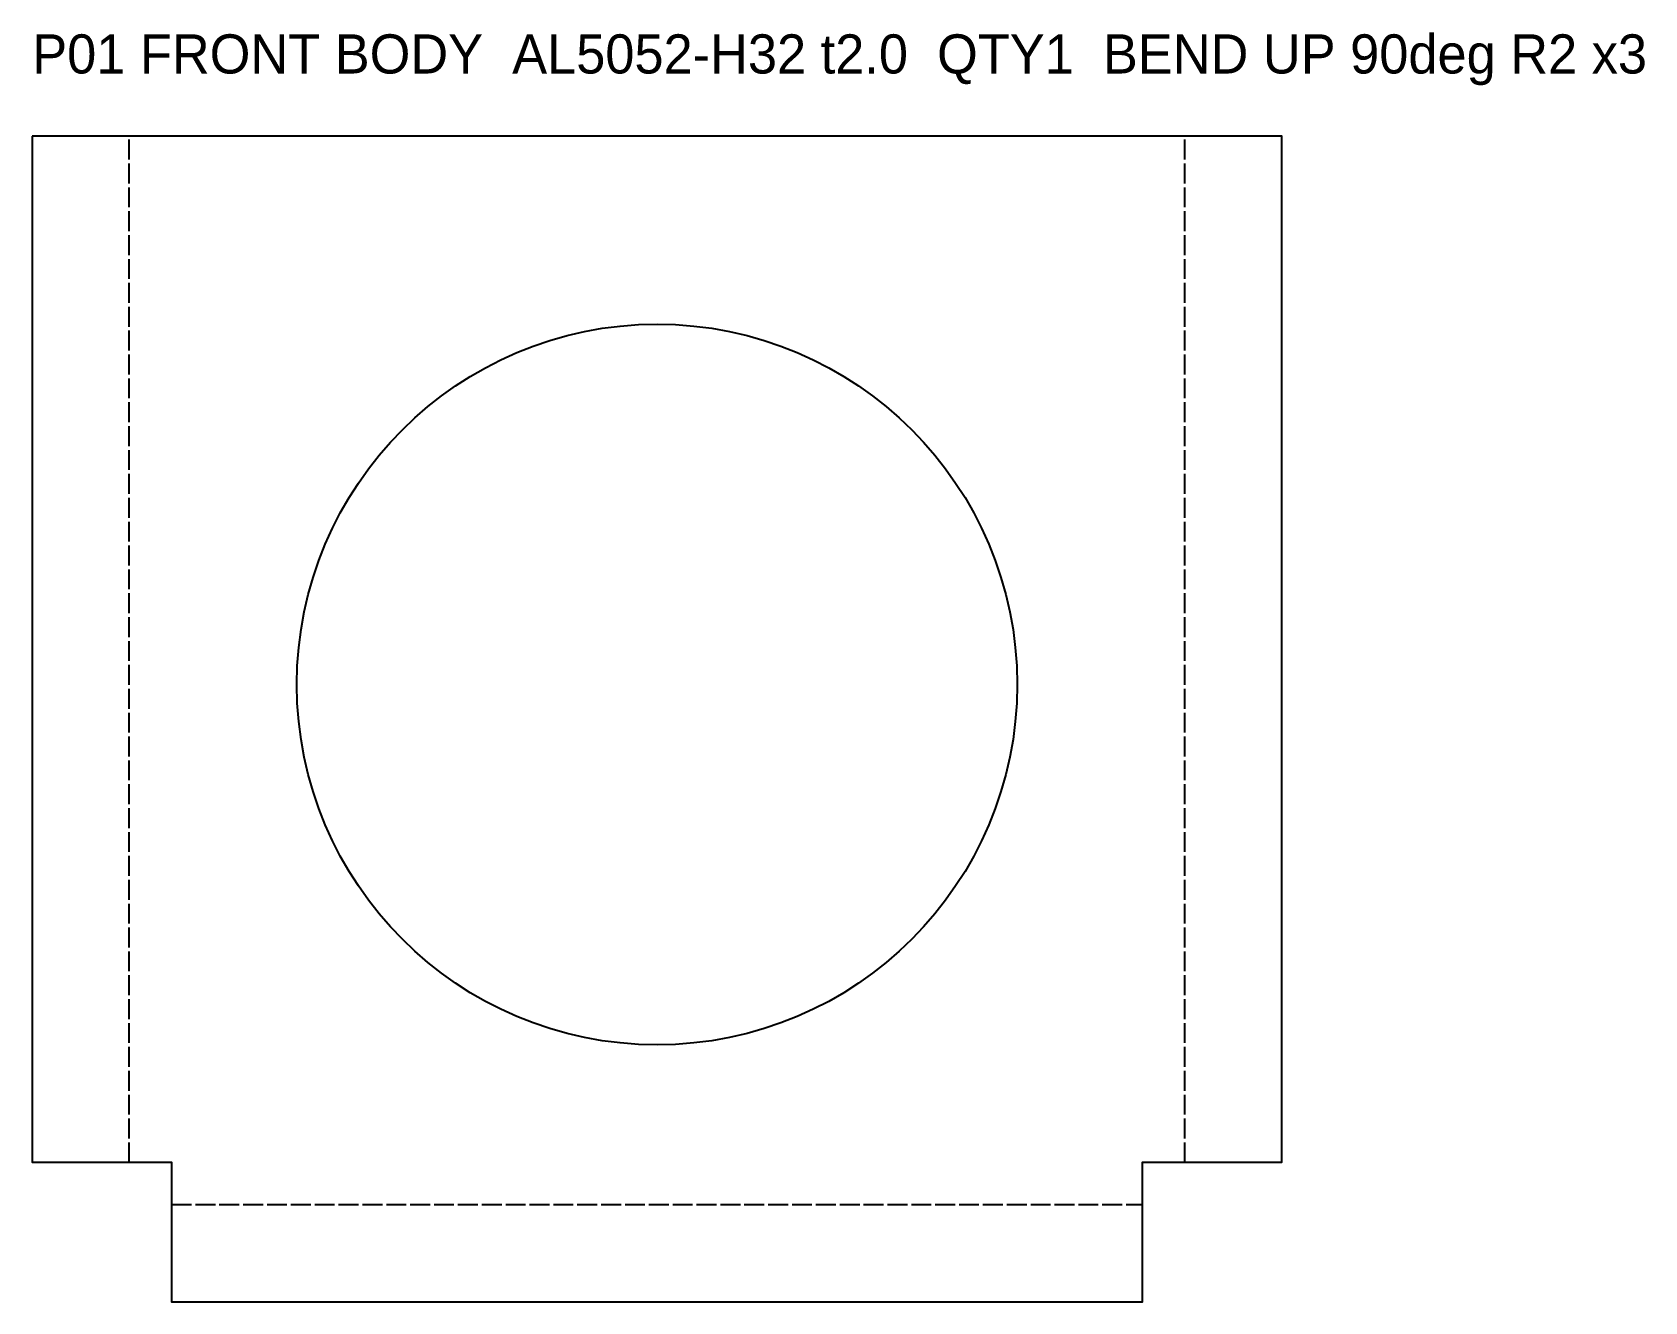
# Model space of a CAD drawing. Header units: millimetres. Extents: x -40 to 63, y -39 to 42.
import ezdxf

# ---------------------------------------------------------------- set-up
doc = ezdxf.new("R2010")
doc.units = ezdxf.units.MM
doc.linetypes.add('DASHED', pattern=[1.524, 1.27, -0.254])
for name, color, linetype in [('BEND', 1, 'DASHED'), ('CUT', 7, 'Continuous'), ('NOTE', 3, 'Continuous')]:
    doc.layers.add(name, color=color, linetype=linetype)

msp = doc.modelspace()

# ---------------------------------------------------------------- linework, layer by layer
at = {"layer": 'BEND'}
for p, q in [((-33.7, -30.5), (-33.7, 35)), ((33.7, -30.5), (33.7, 35)), ((-31, -33.2), (31, -33.2))]:
    msp.add_line(p, q, dxfattribs=at)
at = {"layer": 'CUT'}
msp.add_lwpolyline([(-39.9, 35), (-39.9, -30.5), (-31, -30.5), (-31, -39.4), (31, -39.4), (31, -30.5), (39.9, -30.5), (39.9, 35)], close=True, dxfattribs=at)
msp.add_circle((0, 0), 23, dxfattribs=at)

# ---------------------------------------------------------------- texts
at = {"layer": 'NOTE'}
msp.add_text('P01 FRONT BODY  AL5052-H32 t2.0  QTY1  BEND UP 90deg R2 x3', height=2.5, dxfattribs=at).set_placement((-39.9, 39))

doc.saveas('drawing.dxf')
